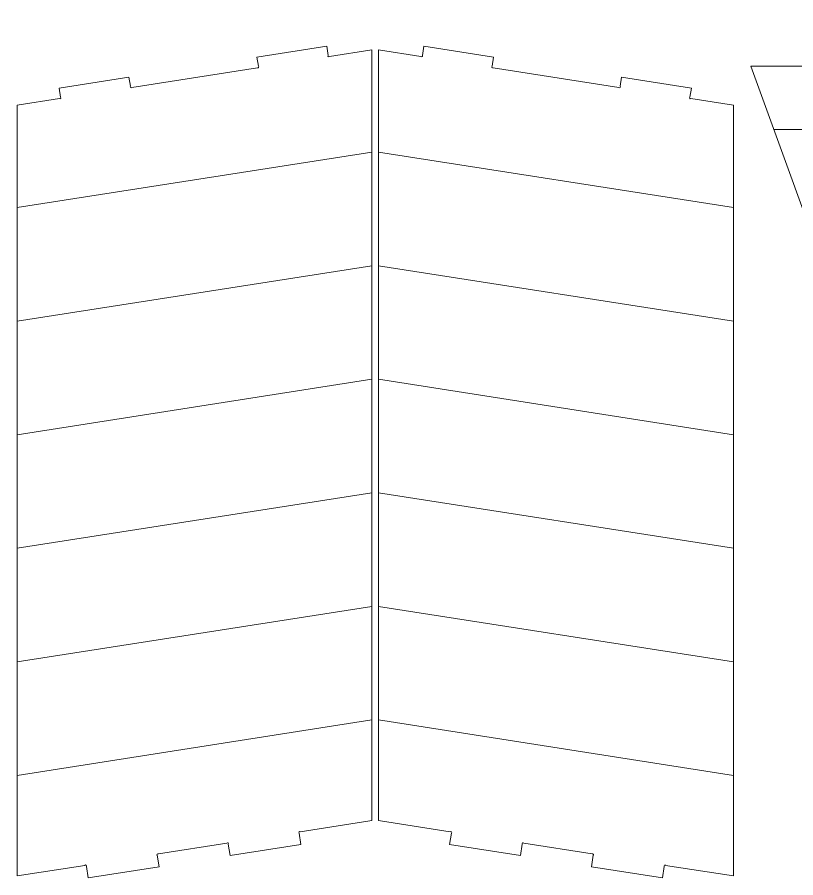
# Model space of a CAD drawing. Header units: millimetres. Extents: x -3384 to 3389, y -1572 to 2591.
# Drawn here: x -982 to -100, y -913 to 62 of the extents above; entities that cross this region are included whole.
import ezdxf

# ---------------------------------------------------------------- set-up
doc = ezdxf.new("R2010")
doc.units = ezdxf.units.MM
doc.header["$MEASUREMENT"] = 0
doc.layers.add('Camada 1', color=7, linetype='Continuous')

msp = doc.modelspace()

# ---------------------------------------------------------------- linework, layer by layer
at = {"layer": 'Camada 1', "color": 230, "lineweight": 9}
for points, knots in [([(1462.4204, 47.4082), (1462.0299, 47.0177), (1461.3967, 47.0177), (1461.0062, 47.4082), (1461.0062, 47.4082), (1460.6157, 47.7987), (1460.6157, 48.4319), (1461.0062, 48.8224), (1461.0062, 48.8224), (1461.1387, 48.9549), (1461.2991, 49.0424), (1461.4685, 49.085), (1461.4685, 49.085), (1461.4685, 49.085), (1465.1337, 62.3789), (1465.1337, 62.3789), (1465.1337, 62.3789), (1465.1337, 62.3789), (1430.9775, 62.3789), (1430.9775, 62.3789), (1430.9775, 62.3789), (1417.8724, 28.9366), (1392.5188, 12.928), (1356.593, 9.5209), (1356.593, 9.5209), (1356.593, 9.5209), (1250.759, 9.5209), (1250.759, 9.5209), (1250.759, 9.5209), (1244.083, -78.3551), (1169.553, -106.8131), (1081.4252, -106.8791), (1081.4252, -106.8791), (1081.4252, -106.8791), (363.3492, -107.4211), (363.3492, -107.4211), (363.3492, -107.4211), (323.8052, -107.4511), (283.8232, -94.2451), (259.6333, -62.9691), (259.6333, -62.9691), (219.2333, -10.7391), (170.3893, 12.0629), (107.2313, 19.0469), (107.2313, 19.0469), (107.2313, 19.0469), (107.2313, 8.4611), (107.2313, 8.4611), (107.2313, 8.4611), (107.6218, 8.0706), (107.6218, 7.4374), (107.2313, 7.0469), (107.2313, 7.0469), (106.8408, 6.6564), (106.2076, 6.6564), (105.8171, 7.0469), (105.8171, 7.0469), (105.8171, 7.0469), (19.6145, 7.0469), (19.6145, 7.0469), (19.6145, 7.0469), (19.224, 6.6564), (18.5908, 6.6564), (18.2003, 7.0469), (18.2003, 7.0469), (17.8098, 7.4374), (17.8098, 8.0706), (18.2003, 8.4611), (18.2003, 8.4611), (18.2003, 8.4611), (18.2003, 19.0469), (18.2003, 19.0469), (18.2003, 19.0469), (18.2003, 19.0469), (-61.7997, 19.0469), (-61.7997, 19.0469), (-61.7997, 19.0469), (-61.7997, 19.0469), (-61.7997, 8.4611), (-61.7997, 8.4611), (-61.7997, 8.4611), (-61.4092, 8.0706), (-61.4092, 7.4374), (-61.7997, 7.0469), (-61.7997, 7.0469), (-62.1902, 6.6564), (-62.8234, 6.6564), (-63.2139, 7.0469), (-63.2139, 7.0469), (-63.2139, 7.0469), (-150.8307, 7.0469), (-150.8307, 7.0469), (-150.8307, 7.0469), (-150.8307, 7.0469), (152.6911, -827.6211), (152.6911, -827.6211), (152.6911, -827.6211), (152.6911, -827.6211), (259.7032, -827.6211), (259.7032, -827.6211), (259.7032, -827.6211), (259.7032, -827.6211), (259.7032, -817.0353), (259.7032, -817.0353), (259.7032, -817.0353), (259.3127, -816.6448), (259.3127, -816.0116), (259.7032, -815.6211), (259.7032, -815.6211), (260.0937, -815.2306), (260.7269, -815.2306), (261.1174, -815.6211), (261.1174, -815.6211), (261.1174, -815.6211), (306.7031, -815.6211), (306.7031, -815.6211), (306.7031, -815.6211), (306.7031, -815.6211), (306.7031, -747.0353), (306.7031, -747.0353), (306.7031, -747.0353), (306.3126, -746.6448), (306.3126, -746.0116), (306.7031, -745.6211), (306.7031, -745.6211), (307.0936, -745.2306), (307.7268, -745.2306), (308.1173, -745.6211), (308.1173, -745.6211), (308.1173, -745.6211), (311.2889, -745.6211), (311.2889, -745.6211), (311.2889, -745.6211), (311.6794, -745.2306), (312.3126, -745.2306), (312.7031, -745.6211), (312.7031, -745.6211), (313.0936, -746.0116), (313.0936, -746.6448), (312.7031, -747.0353), (312.7031, -747.0353), (312.7031, -747.0353), (312.7031, -815.6211), (312.7031, -815.6211), (312.7031, -815.6211), (312.7031, -815.6211), (358.2889, -815.6211), (358.2889, -815.6211), (358.2889, -815.6211), (358.6794, -815.2306), (359.3126, -815.2306), (359.7031, -815.6211), (359.7031, -815.6211), (360.0936, -816.0116), (360.0936, -816.6448), (359.7031, -817.0353), (359.7031, -817.0353), (359.7031, -817.0353), (359.7031, -827.6211), (359.7031, -827.6211), (359.7031, -827.6211), (359.7031, -827.6211), (649.7031, -827.6211), (649.7031, -827.6211), (649.7031, -827.6211), (649.7031, -827.6211), (649.7032, -817.0353), (649.7032, -817.0353), (649.7032, -817.0353), (649.3127, -816.6448), (649.3127, -816.0116), (649.7032, -815.6211), (649.7032, -815.6211), (650.0937, -815.2306), (650.7269, -815.2306), (651.1174, -815.6211), (651.1174, -815.6211), (651.1174, -815.6211), (696.7031, -815.6211), (696.7031, -815.6211), (696.7031, -815.6211), (696.7031, -815.6211), (696.7031, -747.0353), (696.7031, -747.0353), (696.7031, -747.0353), (696.3126, -746.6448), (696.3126, -746.0116), (696.7031, -745.6211), (696.7031, -745.6211), (697.0936, -745.2306), (697.7268, -745.2306), (698.1173, -745.6211), (698.1173, -745.6211), (698.1173, -745.6211), (701.2889, -745.6211), (701.2889, -745.6211), (701.2889, -745.6211), (701.6794, -745.2306), (702.3126, -745.2306), (702.7031, -745.6211), (702.7031, -745.6211), (703.0936, -746.0116), (703.0936, -746.6448), (702.7031, -747.0353), (702.7031, -747.0353), (702.7031, -747.0353), (702.7031, -815.6211), (702.7031, -815.6211), (702.7031, -815.6211), (702.7031, -815.6211), (748.2889, -815.6211), (748.2889, -815.6211), (748.2889, -815.6211), (748.6794, -815.2306), (749.3126, -815.2306), (749.7031, -815.6211), (749.7031, -815.6211), (750.0936, -816.0116), (750.0936, -816.6448), (749.7031, -817.0353), (749.7031, -817.0353), (749.7031, -817.0353), (749.7031, -827.6211), (749.7031, -827.6211), (749.7031, -827.6211), (749.7031, -827.6211), (1039.7031, -827.6211), (1039.7031, -827.6211), (1039.7031, -827.6211), (1039.7031, -827.6211), (1039.7032, -817.0353), (1039.7032, -817.0353), (1039.7032, -817.0353), (1039.3127, -816.6448), (1039.3127, -816.0116), (1039.7032, -815.6211), (1039.7032, -815.6211), (1040.0937, -815.2306), (1040.7269, -815.2306), (1041.1174, -815.6211), (1041.1174, -815.6211), (1041.1174, -815.6211), (1086.7031, -815.6211), (1086.7031, -815.6211), (1086.7031, -815.6211), (1086.7031, -815.6211), (1086.7031, -747.0353), (1086.7031, -747.0353), (1086.7031, -747.0353), (1086.3126, -746.6448), (1086.3126, -746.0116), (1086.7031, -745.6211), (1086.7031, -745.6211), (1087.0936, -745.2306), (1087.7268, -745.2306), (1088.1173, -745.6211), (1088.1173, -745.6211), (1088.1173, -745.6211), (1091.2889, -745.6211), (1091.2889, -745.6211), (1091.2889, -745.6211), (1091.6794, -745.2306), (1092.3126, -745.2306), (1092.7031, -745.6211), (1092.7031, -745.6211), (1093.0936, -746.0116), (1093.0936, -746.6448), (1092.7031, -747.0353), (1092.7031, -747.0353), (1092.7031, -747.0353), (1092.7031, -815.6211), (1092.7031, -815.6211), (1092.7031, -815.6211), (1092.7031, -815.6211), (1138.2889, -815.6211), (1138.2889, -815.6211), (1138.2889, -815.6211), (1138.6794, -815.2306), (1139.3126, -815.2306), (1139.7031, -815.6211), (1139.7031, -815.6211), (1140.0936, -816.0116), (1140.0936, -816.6448), (1139.7031, -817.0353), (1139.7031, -817.0353), (1139.7031, -817.0353), (1139.703, -827.6211), (1139.703, -827.6211), (1139.703, -827.6211), (1139.703, -827.6211), (1249.703, -827.6211), (1249.703, -827.6211), (1249.703, -827.6211), (1315.539, -790.4631), (1428.181, -642.1331), (1469.839, -384.695), (1469.839, -384.695), (1485.217, -289.649), (1529.193, -237.5591), (1588.369, -225.9451), (1588.369, -225.9451), (1588.369, -225.9451), (1610.1293, 62.3789), (1610.1293, 62.3789), (1610.1293, 62.3789), (1610.1293, 62.3789), (1595.0867, 62.3789), (1595.0867, 62.3789), (1595.0867, 62.3789), (1595.0867, 62.3789), (1593.5914, 42.5646), (1593.5914, 42.5646), (1593.5914, 42.5646), (1593.9515, 42.1455), (1593.904, 41.5142), (1593.4848, 41.1543), (1593.4848, 41.1543), (1593.0661, 40.7943), (1592.4348, 40.8421), (1592.0748, 41.2608), (1592.0748, 41.2608), (1592.0748, 41.2608), (1588.9118, 41.4994), (1588.9118, 41.4994), (1588.9118, 41.4994), (1588.4931, 41.1394), (1587.8618, 41.1872), (1587.5018, 41.6059), (1587.5018, 41.6059), (1587.1419, 42.0247), (1587.1894, 42.6565), (1587.6083, 43.0162), (1587.6083, 43.0162), (1587.6083, 43.0162), (1589.0696, 62.3789), (1589.0696, 62.3789), (1589.0696, 62.3789), (1589.0696, 62.3789), (1573.2955, 62.3789), (1573.2955, 62.3789), (1573.2955, 62.3789), (1573.2955, 62.3789), (1576.9607, 49.085), (1576.9607, 49.085), (1576.9607, 49.085), (1577.1301, 49.0424), (1577.2905, 48.9549), (1577.423, 48.8224), (1577.423, 48.8224), (1577.8135, 48.4319), (1577.8135, 47.7987), (1577.423, 47.4082), (1577.423, 47.4082), (1577.0325, 47.0177), (1576.3993, 47.0177), (1576.0088, 47.4082), (1576.0088, 47.4082), (1576.0088, 47.4082), (1565.7813, 47.4082), (1565.7813, 47.4082), (1565.7813, 47.4082), (1565.7813, 47.4082), (1555.5538, 47.4082), (1555.5538, 47.4082), (1555.5538, 47.4082), (1555.1633, 47.0177), (1554.5301, 47.0177), (1554.1396, 47.4082), (1554.1396, 47.4082), (1553.7491, 47.7987), (1553.7491, 48.4319), (1554.1396, 48.8224), (1554.1396, 48.8224), (1554.2721, 48.9549), (1554.4325, 49.0424), (1554.6019, 49.085), (1554.6019, 49.085), (1554.6019, 49.085), (1558.2671, 62.3789), (1558.2671, 62.3789), (1558.2671, 62.3789), (1558.2671, 62.3789), (1526.7288, 62.3789), (1526.7288, 62.3789), (1526.7288, 62.3789), (1526.7288, 62.3789), (1530.394, 49.085), (1530.394, 49.085), (1530.394, 49.085), (1530.5634, 49.0424), (1530.7238, 48.9549), (1530.8563, 48.8224), (1530.8563, 48.8224), (1531.2468, 48.4319), (1531.2468, 47.7987), (1530.8563, 47.4082), (1530.8563, 47.4082), (1530.4658, 47.0177), (1529.8326, 47.0177), (1529.4421, 47.4082), (1529.4421, 47.4082), (1529.4421, 47.4082), (1519.2146, 47.4082), (1519.2146, 47.4082), (1519.2146, 47.4082), (1519.2146, 47.4082), (1508.9871, 47.4082), (1508.9871, 47.4082), (1508.9871, 47.4082), (1508.5966, 47.0177), (1507.9634, 47.0177), (1507.5729, 47.4082), (1507.5729, 47.4082), (1507.1824, 47.7987), (1507.1824, 48.4319), (1507.5729, 48.8224), (1507.5729, 48.8224), (1507.7054, 48.9549), (1507.8658, 49.0424), (1508.0352, 49.085), (1508.0352, 49.085), (1508.0352, 49.085), (1511.7004, 62.3789), (1511.7004, 62.3789), (1511.7004, 62.3789), (1511.7004, 62.3789), (1480.1621, 62.3789), (1480.1621, 62.3789), (1480.1621, 62.3789), (1480.1621, 62.3789), (1483.8273, 49.085), (1483.8273, 49.085), (1483.8273, 49.085), (1483.9967, 49.0424), (1484.1571, 48.9549), (1484.2896, 48.8224), (1484.2896, 48.8224), (1484.6801, 48.4319), (1484.6801, 47.7987), (1484.2896, 47.4082), (1484.2896, 47.4082), (1483.8991, 47.0177), (1483.2659, 47.0177), (1482.8754, 47.4082), (1482.8754, 47.4082), (1482.8754, 47.4082), (1472.6479, 47.4082), (1472.6479, 47.4082), (1472.6479, 47.4082), (1472.6479, 47.4082), (1462.4204, 47.4082), (1462.4204, 47.4082)], [0, 0, 0, 0, 0.00877193, 0.00877193, 0.00877193, 0.00877193, 0.01754386, 0.01754386, 0.01754386, 0.01754386, 0.02631579, 0.02631579, 0.02631579, 0.02631579, 0.03508772, 0.03508772, 0.03508772, 0.03508772, 0.04385965, 0.04385965, 0.04385965, 0.04385965, 0.05263158, 0.05263158, 0.05263158, 0.05263158, 0.06140351, 0.06140351, 0.06140351, 0.06140351, 0.07017544, 0.07017544, 0.07017544, 0.07017544, 0.07894737, 0.07894737, 0.07894737, 0.07894737, 0.0877193, 0.0877193, 0.0877193, 0.0877193, 0.09649123, 0.09649123, 0.09649123, 0.09649123, 0.10526316, 0.10526316, 0.10526316, 0.10526316, 0.11403509, 0.11403509, 0.11403509, 0.11403509, 0.12280702, 0.12280702, 0.12280702, 0.12280702, 0.13157895, 0.13157895, 0.13157895, 0.13157895, 0.14035088, 0.14035088, 0.14035088, 0.14035088, 0.14912281, 0.14912281, 0.14912281, 0.14912281, 0.15789474, 0.15789474, 0.15789474, 0.15789474, 0.16666667, 0.16666667, 0.16666667, 0.16666667, 0.1754386, 0.1754386, 0.1754386, 0.1754386, 0.18421053, 0.18421053, 0.18421053, 0.18421053, 0.19298246, 0.19298246, 0.19298246, 0.19298246, 0.20175439, 0.20175439, 0.20175439, 0.20175439, 0.21052632, 0.21052632, 0.21052632, 0.21052632, 0.21929825, 0.21929825, 0.21929825, 0.21929825, 0.22807018, 0.22807018, 0.22807018, 0.22807018, 0.23684211, 0.23684211, 0.23684211, 0.23684211, 0.24561404, 0.24561404, 0.24561404, 0.24561404, 0.25438596, 0.25438596, 0.25438596, 0.25438596, 0.26315789, 0.26315789, 0.26315789, 0.26315789, 0.27192982, 0.27192982, 0.27192982, 0.27192982, 0.28070175, 0.28070175, 0.28070175, 0.28070175, 0.28947368, 0.28947368, 0.28947368, 0.28947368, 0.29824561, 0.29824561, 0.29824561, 0.29824561, 0.30701754, 0.30701754, 0.30701754, 0.30701754, 0.31578947, 0.31578947, 0.31578947, 0.31578947, 0.3245614, 0.3245614, 0.3245614, 0.3245614, 0.33333333, 0.33333333, 0.33333333, 0.33333333, 0.34210526, 0.34210526, 0.34210526, 0.34210526, 0.35087719, 0.35087719, 0.35087719, 0.35087719, 0.35964912, 0.35964912, 0.35964912, 0.35964912, 0.36842105, 0.36842105, 0.36842105, 0.36842105, 0.37719298, 0.37719298, 0.37719298, 0.37719298, 0.38596491, 0.38596491, 0.38596491, 0.38596491, 0.39473684, 0.39473684, 0.39473684, 0.39473684, 0.40350877, 0.40350877, 0.40350877, 0.40350877, 0.4122807, 0.4122807, 0.4122807, 0.4122807, 0.42105263, 0.42105263, 0.42105263, 0.42105263, 0.42982456, 0.42982456, 0.42982456, 0.42982456, 0.43859649, 0.43859649, 0.43859649, 0.43859649, 0.44736842, 0.44736842, 0.44736842, 0.44736842, 0.45614035, 0.45614035, 0.45614035, 0.45614035, 0.46491228, 0.46491228, 0.46491228, 0.46491228, 0.47368421, 0.47368421, 0.47368421, 0.47368421, 0.48245614, 0.48245614, 0.48245614, 0.48245614, 0.49122807, 0.49122807, 0.49122807, 0.49122807, 0.5, 0.5, 0.5, 0.5, 0.50877193, 0.50877193, 0.50877193, 0.50877193, 0.51754386, 0.51754386, 0.51754386, 0.51754386, 0.52631579, 0.52631579, 0.52631579, 0.52631579, 0.53508772, 0.53508772, 0.53508772, 0.53508772, 0.54385965, 0.54385965, 0.54385965, 0.54385965, 0.55263158, 0.55263158, 0.55263158, 0.55263158, 0.56140351, 0.56140351, 0.56140351, 0.56140351, 0.57017544, 0.57017544, 0.57017544, 0.57017544, 0.57894737, 0.57894737, 0.57894737, 0.57894737, 0.5877193, 0.5877193, 0.5877193, 0.5877193, 0.59649123, 0.59649123, 0.59649123, 0.59649123, 0.60526316, 0.60526316, 0.60526316, 0.60526316, 0.61403509, 0.61403509, 0.61403509, 0.61403509, 0.62280702, 0.62280702, 0.62280702, 0.62280702, 0.63157895, 0.63157895, 0.63157895, 0.63157895, 0.64035088, 0.64035088, 0.64035088, 0.64035088, 0.64912281, 0.64912281, 0.64912281, 0.64912281, 0.65789474, 0.65789474, 0.65789474, 0.65789474, 0.66666667, 0.66666667, 0.66666667, 0.66666667, 0.6754386, 0.6754386, 0.6754386, 0.6754386, 0.68421053, 0.68421053, 0.68421053, 0.68421053, 0.69298246, 0.69298246, 0.69298246, 0.69298246, 0.70175439, 0.70175439, 0.70175439, 0.70175439, 0.71052632, 0.71052632, 0.71052632, 0.71052632, 0.71929825, 0.71929825, 0.71929825, 0.71929825, 0.72807018, 0.72807018, 0.72807018, 0.72807018, 0.73684211, 0.73684211, 0.73684211, 0.73684211, 0.74561404, 0.74561404, 0.74561404, 0.74561404, 0.75438596, 0.75438596, 0.75438596, 0.75438596, 0.76315789, 0.76315789, 0.76315789, 0.76315789, 0.77192982, 0.77192982, 0.77192982, 0.77192982, 0.78070175, 0.78070175, 0.78070175, 0.78070175, 0.78947368, 0.78947368, 0.78947368, 0.78947368, 0.79824561, 0.79824561, 0.79824561, 0.79824561, 0.80701754, 0.80701754, 0.80701754, 0.80701754, 0.81578947, 0.81578947, 0.81578947, 0.81578947, 0.8245614, 0.8245614, 0.8245614, 0.8245614, 0.83333333, 0.83333333, 0.83333333, 0.83333333, 0.84210526, 0.84210526, 0.84210526, 0.84210526, 0.85087719, 0.85087719, 0.85087719, 0.85087719, 0.85964912, 0.85964912, 0.85964912, 0.85964912, 0.86842105, 0.86842105, 0.86842105, 0.86842105, 0.87719298, 0.87719298, 0.87719298, 0.87719298, 0.88596491, 0.88596491, 0.88596491, 0.88596491, 0.89473684, 0.89473684, 0.89473684, 0.89473684, 0.90350877, 0.90350877, 0.90350877, 0.90350877, 0.9122807, 0.9122807, 0.9122807, 0.9122807, 0.92105263, 0.92105263, 0.92105263, 0.92105263, 0.92982456, 0.92982456, 0.92982456, 0.92982456, 0.93859649, 0.93859649, 0.93859649, 0.93859649, 0.94736842, 0.94736842, 0.94736842, 0.94736842, 0.95614035, 0.95614035, 0.95614035, 0.95614035, 0.96491228, 0.96491228, 0.96491228, 0.96491228, 0.97368421, 0.97368421, 0.97368421, 0.97368421, 0.98245614, 0.98245614, 0.98245614, 0.98245614, 1, 1, 1, 1]), ([(-822.1887, -885.9023), (-822.6348, -885.5768), (-823.2604, -885.6745), (-823.5859, -886.1207), (-823.5859, -886.1207), (-823.9116, -886.5668), (-823.8138, -887.1924), (-823.3677, -887.5179), (-823.3677, -887.5179), (-823.3677, -887.5179), (-821.3472, -900.4469), (-821.3472, -900.4469), (-821.3472, -900.4469), (-821.3472, -900.4469), (-901.7488, -913.0106), (-901.7488, -913.0106), (-901.7488, -913.0106), (-901.7488, -913.0106), (-903.7691, -900.0815), (-903.7691, -900.0815), (-903.7691, -900.0815), (-903.4436, -899.6354), (-903.5413, -899.0098), (-903.9875, -898.6843), (-903.9875, -898.6843), (-904.4336, -898.3587), (-905.0592, -898.4565), (-905.3847, -898.9026), (-905.3847, -898.9026), (-905.3847, -898.9026), (-982.1504, -910.8983), (-982.1504, -910.8983), (-982.1504, -910.8983), (-982.1504, -910.8983), (-982.1505, -37.4321), (-982.1505, -37.4321), (-982.1505, -37.4321), (-982.1505, -37.4321), (-934.1473, -29.9312), (-934.1473, -29.9312), (-934.1473, -29.9312), (-933.7012, -30.2567), (-933.0756, -30.1589), (-932.7501, -29.7128), (-932.7501, -29.7128), (-932.4246, -29.2667), (-932.5223, -28.6411), (-932.9685, -28.3156), (-932.9685, -28.3156), (-932.9685, -28.3156), (-934.6026, -17.8566), (-934.6026, -17.8566), (-934.6026, -17.8566), (-934.6026, -17.8566), (-855.5618, -5.5057), (-855.5618, -5.5057), (-855.5618, -5.5057), (-855.5618, -5.5057), (-853.9274, -15.9646), (-853.9274, -15.9646), (-853.9274, -15.9646), (-854.2531, -16.4107), (-854.1553, -17.0363), (-853.7092, -17.3618), (-853.7092, -17.3618), (-853.2631, -17.6873), (-852.6375, -17.5896), (-852.312, -17.1436), (-852.312, -17.1436), (-852.312, -17.1436), (-709.9812, 5.0972), (-709.9812, 5.0972), (-709.9812, 5.0972), (-709.5351, 4.7717), (-708.9095, 4.8695), (-708.584, 5.3156), (-708.584, 5.3156), (-708.2585, 5.7617), (-708.3562, 6.3873), (-708.8024, 6.7128), (-708.8024, 6.7128), (-708.8024, 6.7128), (-710.4367, 17.1718), (-710.4367, 17.1718), (-710.4367, 17.1718), (-710.4367, 17.1718), (-631.3959, 29.5228), (-631.3959, 29.5228), (-631.3959, 29.5228), (-631.3959, 29.5228), (-629.7613, 19.0638), (-629.7613, 19.0638), (-629.7613, 19.0638), (-630.087, 18.6177), (-629.9892, 17.9921), (-629.5431, 17.6666), (-629.5431, 17.6666), (-629.097, 17.3411), (-628.4714, 17.4388), (-628.1459, 17.8848), (-628.1459, 17.8848), (-628.1459, 17.8848), (-580.1427, 25.3861), (-580.1427, 25.3861), (-580.1427, 25.3861), (-580.1427, 25.3861), (-580.1425, -848.08), (-580.1425, -848.08), (-580.1425, -848.08), (-580.1425, -848.08), (-582.3812, -848.4299), (-582.3812, -848.4299), (-582.3812, -848.4299), (-582.3812, -848.4299), (-661.3855, -860.7751), (-661.3855, -860.7751), (-661.3855, -860.7751), (-661.8316, -860.4496), (-662.4572, -860.5473), (-662.7827, -860.9935), (-662.7827, -860.9935), (-663.1084, -861.4396), (-663.0106, -862.0652), (-662.5645, -862.3907), (-662.5645, -862.3907), (-662.5645, -862.3907), (-660.5441, -875.3196), (-660.5441, -875.3196), (-660.5441, -875.3196), (-660.5441, -875.3196), (-740.9456, -887.8833), (-740.9456, -887.8833), (-740.9456, -887.8833), (-740.9456, -887.8833), (-742.9659, -874.9543), (-742.9659, -874.9543), (-742.9659, -874.9543), (-742.6404, -874.5082), (-742.7381, -873.8826), (-743.1843, -873.5571), (-743.1843, -873.5571), (-743.6304, -873.2315), (-744.256, -873.3293), (-744.5815, -873.7754), (-744.5815, -873.7754), (-744.5815, -873.7754), (-822.1887, -885.9023), (-822.1887, -885.9023)], [0, 0, 0, 0, 0.02631579, 0.02631579, 0.02631579, 0.02631579, 0.05263158, 0.05263158, 0.05263158, 0.05263158, 0.07894737, 0.07894737, 0.07894737, 0.07894737, 0.10526316, 0.10526316, 0.10526316, 0.10526316, 0.13157895, 0.13157895, 0.13157895, 0.13157895, 0.15789474, 0.15789474, 0.15789474, 0.15789474, 0.18421053, 0.18421053, 0.18421053, 0.18421053, 0.21052632, 0.21052632, 0.21052632, 0.21052632, 0.23684211, 0.23684211, 0.23684211, 0.23684211, 0.26315789, 0.26315789, 0.26315789, 0.26315789, 0.28947368, 0.28947368, 0.28947368, 0.28947368, 0.31578947, 0.31578947, 0.31578947, 0.31578947, 0.34210526, 0.34210526, 0.34210526, 0.34210526, 0.36842105, 0.36842105, 0.36842105, 0.36842105, 0.39473684, 0.39473684, 0.39473684, 0.39473684, 0.42105263, 0.42105263, 0.42105263, 0.42105263, 0.44736842, 0.44736842, 0.44736842, 0.44736842, 0.47368421, 0.47368421, 0.47368421, 0.47368421, 0.5, 0.5, 0.5, 0.5, 0.52631579, 0.52631579, 0.52631579, 0.52631579, 0.55263158, 0.55263158, 0.55263158, 0.55263158, 0.57894737, 0.57894737, 0.57894737, 0.57894737, 0.60526316, 0.60526316, 0.60526316, 0.60526316, 0.63157895, 0.63157895, 0.63157895, 0.63157895, 0.65789474, 0.65789474, 0.65789474, 0.65789474, 0.68421053, 0.68421053, 0.68421053, 0.68421053, 0.71052632, 0.71052632, 0.71052632, 0.71052632, 0.73684211, 0.73684211, 0.73684211, 0.73684211, 0.76315789, 0.76315789, 0.76315789, 0.76315789, 0.78947368, 0.78947368, 0.78947368, 0.78947368, 0.81578947, 0.81578947, 0.81578947, 0.81578947, 0.84210526, 0.84210526, 0.84210526, 0.84210526, 0.86842105, 0.86842105, 0.86842105, 0.86842105, 0.89473684, 0.89473684, 0.89473684, 0.89473684, 0.92105263, 0.92105263, 0.92105263, 0.92105263, 0.94736842, 0.94736842, 0.94736842, 0.94736842, 1, 1, 1, 1]), ([(-330.4763, -885.9023), (-330.0302, -885.5768), (-329.4046, -885.6745), (-329.0791, -886.1207), (-329.0791, -886.1207), (-328.7534, -886.5668), (-328.8512, -887.1924), (-329.2973, -887.5179), (-329.2973, -887.5179), (-329.2973, -887.5179), (-331.3178, -900.4469), (-331.3178, -900.4469), (-331.3178, -900.4469), (-331.3178, -900.4469), (-250.9162, -913.0106), (-250.9162, -913.0106), (-250.9162, -913.0106), (-250.9162, -913.0106), (-248.8959, -900.0815), (-248.8959, -900.0815), (-248.8959, -900.0815), (-249.2214, -899.6354), (-249.1237, -899.0098), (-248.6775, -898.6843), (-248.6775, -898.6843), (-248.2314, -898.3587), (-247.6058, -898.4565), (-247.2803, -898.9026), (-247.2803, -898.9026), (-247.2803, -898.9026), (-170.5146, -910.8983), (-170.5146, -910.8983), (-170.5146, -910.8983), (-170.5146, -910.8983), (-170.5145, -37.4321), (-170.5145, -37.4321), (-170.5145, -37.4321), (-170.5145, -37.4321), (-218.5177, -29.9312), (-218.5177, -29.9312), (-218.5177, -29.9312), (-218.9638, -30.2567), (-219.5894, -30.1589), (-219.9149, -29.7128), (-219.9149, -29.7128), (-220.2404, -29.2667), (-220.1427, -28.6411), (-219.6965, -28.3156), (-219.6965, -28.3156), (-219.6965, -28.3156), (-218.0624, -17.8566), (-218.0624, -17.8566), (-218.0624, -17.8566), (-218.0624, -17.8566), (-297.1032, -5.5057), (-297.1032, -5.5057), (-297.1032, -5.5057), (-297.1032, -5.5057), (-298.7376, -15.9646), (-298.7376, -15.9646), (-298.7376, -15.9646), (-298.4119, -16.4107), (-298.5097, -17.0363), (-298.9558, -17.3618), (-298.9558, -17.3618), (-299.4019, -17.6873), (-300.0275, -17.5896), (-300.353, -17.1436), (-300.353, -17.1436), (-300.353, -17.1436), (-442.6838, 5.0972), (-442.6838, 5.0972), (-442.6838, 5.0972), (-443.1299, 4.7717), (-443.7555, 4.8695), (-444.081, 5.3156), (-444.081, 5.3156), (-444.4065, 5.7617), (-444.3088, 6.3873), (-443.8626, 6.7128), (-443.8626, 6.7128), (-443.8626, 6.7128), (-442.2283, 17.1718), (-442.2283, 17.1718), (-442.2283, 17.1718), (-442.2283, 17.1718), (-521.2691, 29.5228), (-521.2691, 29.5228), (-521.2691, 29.5228), (-521.2691, 29.5228), (-522.9037, 19.0638), (-522.9037, 19.0638), (-522.9037, 19.0638), (-522.578, 18.6177), (-522.6758, 17.9921), (-523.1219, 17.6666), (-523.1219, 17.6666), (-523.568, 17.3411), (-524.1936, 17.4388), (-524.5191, 17.8848), (-524.5191, 17.8848), (-524.5191, 17.8848), (-572.5223, 25.3861), (-572.5223, 25.3861), (-572.5223, 25.3861), (-572.5223, 25.3861), (-572.5225, -848.08), (-572.5225, -848.08), (-572.5225, -848.08), (-572.5225, -848.08), (-570.2838, -848.4299), (-570.2838, -848.4299), (-570.2838, -848.4299), (-570.2838, -848.4299), (-491.2795, -860.7751), (-491.2795, -860.7751), (-491.2795, -860.7751), (-490.8334, -860.4496), (-490.2078, -860.5473), (-489.8823, -860.9935), (-489.8823, -860.9935), (-489.5566, -861.4396), (-489.6544, -862.0652), (-490.1005, -862.3907), (-490.1005, -862.3907), (-490.1005, -862.3907), (-492.1209, -875.3196), (-492.1209, -875.3196), (-492.1209, -875.3196), (-492.1209, -875.3196), (-411.7194, -887.8833), (-411.7194, -887.8833), (-411.7194, -887.8833), (-411.7194, -887.8833), (-409.6991, -874.9543), (-409.6991, -874.9543), (-409.6991, -874.9543), (-410.0246, -874.5082), (-409.9269, -873.8826), (-409.4807, -873.5571), (-409.4807, -873.5571), (-409.0346, -873.2315), (-408.409, -873.3293), (-408.0835, -873.7754), (-408.0835, -873.7754), (-408.0835, -873.7754), (-330.4763, -885.9023), (-330.4763, -885.9023)], [0, 0, 0, 0, 0.02631579, 0.02631579, 0.02631579, 0.02631579, 0.05263158, 0.05263158, 0.05263158, 0.05263158, 0.07894737, 0.07894737, 0.07894737, 0.07894737, 0.10526316, 0.10526316, 0.10526316, 0.10526316, 0.13157895, 0.13157895, 0.13157895, 0.13157895, 0.15789474, 0.15789474, 0.15789474, 0.15789474, 0.18421053, 0.18421053, 0.18421053, 0.18421053, 0.21052632, 0.21052632, 0.21052632, 0.21052632, 0.23684211, 0.23684211, 0.23684211, 0.23684211, 0.26315789, 0.26315789, 0.26315789, 0.26315789, 0.28947368, 0.28947368, 0.28947368, 0.28947368, 0.31578947, 0.31578947, 0.31578947, 0.31578947, 0.34210526, 0.34210526, 0.34210526, 0.34210526, 0.36842105, 0.36842105, 0.36842105, 0.36842105, 0.39473684, 0.39473684, 0.39473684, 0.39473684, 0.42105263, 0.42105263, 0.42105263, 0.42105263, 0.44736842, 0.44736842, 0.44736842, 0.44736842, 0.47368421, 0.47368421, 0.47368421, 0.47368421, 0.5, 0.5, 0.5, 0.5, 0.52631579, 0.52631579, 0.52631579, 0.52631579, 0.55263158, 0.55263158, 0.55263158, 0.55263158, 0.57894737, 0.57894737, 0.57894737, 0.57894737, 0.60526316, 0.60526316, 0.60526316, 0.60526316, 0.63157895, 0.63157895, 0.63157895, 0.63157895, 0.65789474, 0.65789474, 0.65789474, 0.65789474, 0.68421053, 0.68421053, 0.68421053, 0.68421053, 0.71052632, 0.71052632, 0.71052632, 0.71052632, 0.73684211, 0.73684211, 0.73684211, 0.73684211, 0.76315789, 0.76315789, 0.76315789, 0.76315789, 0.78947368, 0.78947368, 0.78947368, 0.78947368, 0.81578947, 0.81578947, 0.81578947, 0.81578947, 0.84210526, 0.84210526, 0.84210526, 0.84210526, 0.86842105, 0.86842105, 0.86842105, 0.86842105, 0.89473684, 0.89473684, 0.89473684, 0.89473684, 0.92105263, 0.92105263, 0.92105263, 0.92105263, 0.94736842, 0.94736842, 0.94736842, 0.94736842, 1, 1, 1, 1])]:
    msp.add_open_spline(points, degree=3, knots=knots, dxfattribs=at)
at = {"layer": 'Camada 1', "color": 175, "lineweight": 20}
msp.add_open_spline([(261.0589, -64.7641), (261.0589, -64.7641), (-124.7171, -64.7641), (-124.7171, -64.7641)], degree=3, dxfattribs=at)
at = {"layer": 'Camada 1', "color": 175, "lineweight": 9}
for points in [[(-982.1504, -153.4599), (-982.1504, -153.4599), (-580.1426, -90.6417), (-580.1426, -90.6417)], [(-170.5146, -153.4599), (-170.5146, -153.4599), (-572.5224, -90.6417), (-572.5224, -90.6417)], [(-982.1505, -282.1457), (-982.1505, -282.1457), (-580.1427, -219.3275), (-580.1427, -219.3275)], [(-170.5145, -282.1457), (-170.5145, -282.1457), (-572.5223, -219.3275), (-572.5223, -219.3275)], [(-982.1505, -410.8314), (-982.1505, -410.8314), (-580.1426, -348.0132), (-580.1426, -348.0132)], [(-170.5145, -410.8314), (-170.5145, -410.8314), (-572.5224, -348.0132), (-572.5224, -348.0132)], [(-982.1504, -539.5171), (-982.1504, -539.5171), (-580.1426, -476.6989), (-580.1426, -476.6989)], [(-170.5146, -539.5171), (-170.5146, -539.5171), (-572.5224, -476.6989), (-572.5224, -476.6989)], [(-982.1505, -668.2028), (-982.1505, -668.2028), (-580.1426, -605.3846), (-580.1426, -605.3846)], [(-170.5145, -668.2028), (-170.5145, -668.2028), (-572.5224, -605.3846), (-572.5224, -605.3846)], [(-982.1504, -796.8885), (-982.1504, -796.8885), (-580.1426, -734.0704), (-580.1426, -734.0704)], [(-170.5146, -796.8885), (-170.5146, -796.8885), (-572.5224, -734.0704), (-572.5224, -734.0704)]]:
    msp.add_open_spline(points, degree=3, dxfattribs=at)

doc.saveas('drawing.dxf')
